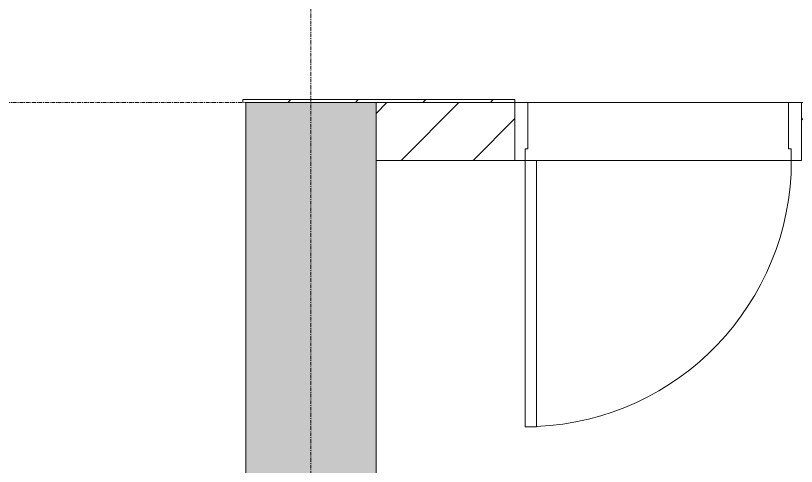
# Model space of a CAD drawing. Header units: millimetres. Extents: x 5357 to 259384, y -16348 to 109893.
# Drawn here: x 82532 to 85230, y 32280 to 33837 of the extents above; entities that cross this region are included whole.
import ezdxf

# ---------------------------------------------------------------- set-up
doc = ezdxf.new("R2010")
doc.units = ezdxf.units.MM
doc.linetypes.add('Grid Line', pattern=[22.225, 12.7, -3.175, 3.175, -3.175])
for name, color, linetype, lineweight in [('0-1', 7, 'Continuous', 5), ('A-DETL-GENF', 92, 'Continuous', 9), ('A-DOOR', 31, 'Continuous', 9), ('A-DOOR-FRAM', 31, 'Continuous', 9), ('A-WALL', 113, 'Continuous', 9), ('A-WALL-3', 113, 'Continuous', 18), ('A-WALL-PATT', 111, 'Continuous', 9), ('I-WALL-3', 2, 'Continuous', 18), ('S-COLS-1', 253, 'Continuous', 5), ('S-COLS-2', 9, 'Continuous', 18), ('S-GRID-1', 1, 'Grid Line', 9)]:
    doc.layers.add(name, color=color, linetype=linetype, lineweight=lineweight)

# ---------------------------------------------------------------- blocks, each defined once
blk = doc.blocks.new('NCV_TKTC_KET CAU_rvt-1-TKCS_MB CẢNH QUAN CÂY XANH')
at = {"layer": 'S-COLS-1'}
blk.add_hatch(color=256, dxfattribs=at).paths.add_polyline_path([(83327.6, 32236.9), (83777.6, 32236.9), (83777.6, 33536.9), (83327.6, 33536.9), (83327.6, 32965.9)])
at = {"layer": 'S-COLS-2'}
for p, q in [((83777.6, 33536.9), (83327.6, 33536.9)), ((83327.6, 33536.9), (83327.6, 32236.9)), ((83777.6, 32236.9), (83777.6, 33536.9))]:
    blk.add_line(p, q, dxfattribs=at)
blk = doc.blocks.new('FD_02 - FD_03 - FD_03-KY THUAT-900x2200mm-728564-TKCS_MB CẢNH QUAN CÂY XANH')
at = {"layer": 'A-DETL-GENF'}
for p, q in [((420, 100), (420, 1020)), ((420, 1020), (460, 1020)), ((460, 1020), (460, 100)), ((460, 100), (420, 100))]:
    blk.add_line(p, q, dxfattribs=at)
blk.add_arc((460, 100), 920, 92.4919, 180, dxfattribs=at)
at = {"layer": 'A-DOOR-FRAM'}
for p, q in [((-460, 100), (-495, 100)), ((-495, 100), (-495, -100)), ((-460, 60), (-460, 100)), ((495, 100), (460, 100)), ((460, 100), (460, 60)), ((495, -100), (495, 100)), ((-450, 60), (-460, 60)), ((-450, -100), (-450, 60)), ((460, 60), (450, 60)), ((450, 60), (450, -100)), ((-495, -100), (-450, -100)), ((450, -100), (495, -100))]:
    blk.add_line(p, q, dxfattribs=at)

msp = doc.modelspace()

# ---------------------------------------------------------------- hatches: boundary and pattern name
at = {"layer": 'A-WALL-PATT'}
h = msp.add_hatch(dxfattribs=at)
h.set_pattern_fill('FP_41', color=256, style=0, pattern_type=2)
h.set_pattern_definition([(45, (0, 0), (-116.67262, 116.67262), [])])
h.paths.add_polyline_path([(101367.6, 33536.9), (104202.6, 33536.9), (104202.6, 33546.9), (101367.6, 33546.9)])
h.paths.add_polyline_path([(86652.3, 33536.9), (90337.6, 33536.9), (90337.6, 33546.9), (85247.6, 33546.9), (85247.6, 33536.9), (86456.2, 33536.9)])
h.paths.add_polyline_path([(100277.6, 33536.9), (100277.6, 33546.9), (93167.6, 33546.9), (93167.6, 33536.9), (100127.6, 33536.9)])
h.paths.add_polyline_path([(83327.6, 33536.9), (84257.6, 33536.9), (84255.4, 33546.9), (83317.6, 33546.9), (83317.6, 33536.9)])
h.paths.add_polyline_path([(91577.6, 33536.9), (92077.6, 33536.9), (92075.4, 33546.9), (91427.6, 33546.9), (91427.6, 33536.9)])
h = msp.add_hatch(dxfattribs=at)
h.set_pattern_fill('FP_1', color=256, style=0, pattern_type=2)
h.set_pattern_definition([(45, (0, 0), (-124.4508, 124.4508), [])])
h.paths.add_polyline_path([(90087.5, 33336.9), (90337.6, 33336.9), (90337.6, 33536.9), (86852.3, 33536.9), (86852.3, 33336.9), (87666.6, 33336.9)])
h.paths.add_polyline_path([(86153.6, 33336.9), (86652.3, 33336.9), (86652.3, 33536.9), (85247.6, 33536.9), (85247.6, 33336.9), (85877.6, 33336.9)])
h.paths.add_polyline_path([(91577.6, 33336.9), (91577.6, 33536.9), (91427.6, 33536.9), (91427.6, 33336.9)])
h.paths.add_polyline_path([(83777.6, 33336.9), (84257.6, 33336.9), (84257.6, 33536.9), (83777.6, 33536.9), (83777.6, 33376.9)])

# ---------------------------------------------------------------- linework, layer by layer
at = {"layer": 'A-WALL'}
for p, q in [((84257.6, 33536.9), (83777.6, 33536.9)), ((83777.6, 33536.9), (84257.6, 33536.9)), ((84302.6, 33536.9), (85202.6, 33536.9)), ((85212.6, 33336.9), (84292.6, 33336.9))]:
    msp.add_line(p, q, dxfattribs=at)
at = {"layer": 'A-WALL-3'}
for p, q in [((83777.6, 33536.9), (83777.6, 33336.9)), ((83777.6, 33336.9), (84257.6, 33336.9))]:
    msp.add_line(p, q, dxfattribs=at)
at = {"layer": 'I-WALL-3'}
for p, q in [((84257.6, 33546.9), (83317.6, 33546.9)), ((83317.6, 33546.9), (83317.6, 33536.9)), ((83327.6, 33536.9), (83777.6, 33536.9)), ((84257.6, 33536.9), (84257.6, 33546.9))]:
    msp.add_line(p, q, dxfattribs=at)
at = {"layer": 'S-GRID-1'}
for p, q in [((83552.6, 20960.6), (83552.6, 80482.7)), ((130319.3, 33536.9), (29351.8, 33536.9))]:
    msp.add_line(p, q, dxfattribs=at)

# ---------------------------------------------------------------- block references
at = {"layer": '0-1'}
msp.add_blockref('NCV_TKTC_KET CAU_rvt-1-TKCS_MB CẢNH QUAN CÂY XANH', (0, 0), dxfattribs=at)
at = {"layer": 'A-DOOR', "rotation": 180}
msp.add_blockref('FD_02 - FD_03 - FD_03-KY THUAT-900x2200mm-728564-TKCS_MB CẢNH QUAN CÂY XANH', (84752.6, 33436.9), dxfattribs=at)

doc.saveas('drawing.dxf')
